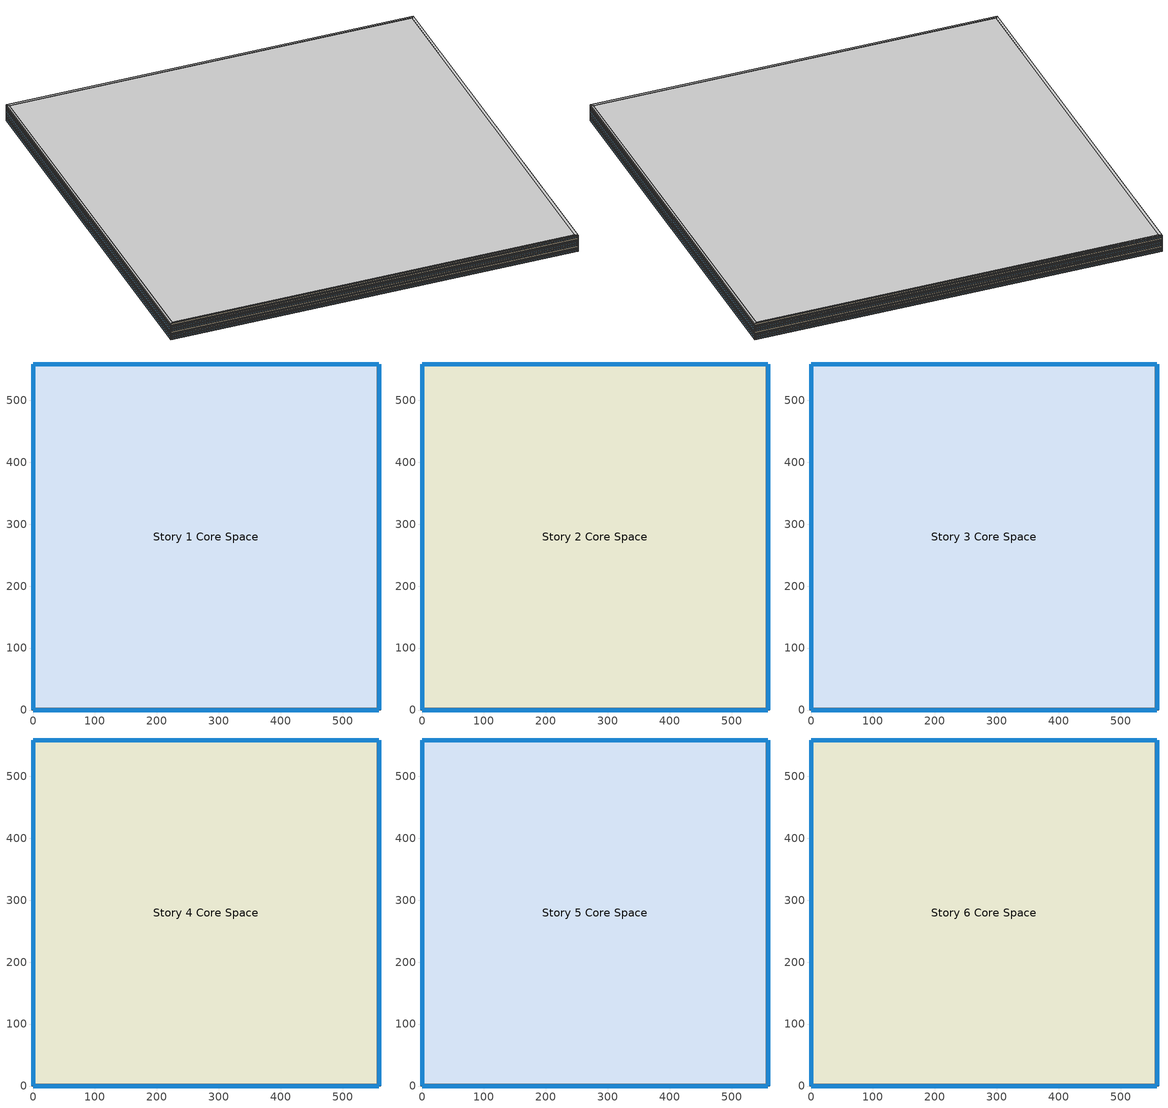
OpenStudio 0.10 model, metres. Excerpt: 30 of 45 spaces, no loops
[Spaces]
Story 1 West Perimeter Space
 floor ground: 0,0 0,558.57 3,555.57 3,3 z0
 wall outside: 0,558.57 0,0 z0:4
 wall to Story 1 North Perimeter Space: 3,555.57 0,558.57 z0:4
 wall to Story 1 Core Space: 3,3 3,555.57 z0:4
 wall to Story 1 South Perimeter Space: 0,0 3,3 z0:4
 window: 0,558.54 0,0.03 z1:2.2
Story 1 North Perimeter Space
 floor ground: 0,558.57 558.57,558.57 555.57,555.57 3,555.57 z0
 wall outside: 558.57,558.57 0,558.57 z0:4
 wall to Story 1 East Perimeter Space: 555.57,555.57 558.57,558.57 z0:4
 wall to Story 1 Core Space: 3,555.57 555.57,555.57 z0:4
 window: 558.54,558.57 0.03,558.57 z1:2.2
Story 1 East Perimeter Space
 floor ground: 558.57,558.57 558.57,0 555.57,3 555.57,555.57 z0
 wall outside: 558.57,0 558.57,558.57 z0:4
 wall to Story 1 South Perimeter Space: 555.57,3 558.57,0 z0:4
 wall to Story 1 Core Space: 555.57,555.57 555.57,3 z0:4
 window: 558.57,0.03 558.57,558.54 z1:2.2
Story 1 South Perimeter Space
 floor ground: 558.57,0 0,0 3,3 555.57,3 z0
 wall outside: 0,0 558.57,0 z0:4
 wall to Story 1 Core Space: 555.57,3 3,3 z0:4
 window: 0.03,0 558.54,0 z1:2.2
Story 1 Core Space
 floor ground: 3,3 3,555.57 555.57,555.57 555.57,3 z0
Story 2 West Perimeter Space
 floor to Story 1 West Perimeter Space: 0,0 0,558.57 3,555.57 3,3 z4
 wall outside: 0,558.57 0,0 z4:8
 wall to Story 2 North Perimeter Space: 3,555.57 0,558.57 z4:8
 wall to Story 2 Core Space: 3,3 3,555.57 z4:8
 wall to Story 2 South Perimeter Space: 0,0 3,3 z4:8
 window: 0,558.54 0,0.03 z5:6.2
Story 2 North Perimeter Space
 floor to Story 1 North Perimeter Space: 0,558.57 558.57,558.57 555.57,555.57 3,555.57 z4
 wall outside: 558.57,558.57 0,558.57 z4:8
 wall to Story 2 East Perimeter Space: 555.57,555.57 558.57,558.57 z4:8
 wall to Story 2 Core Space: 3,555.57 555.57,555.57 z4:8
 window: 558.54,558.57 0.03,558.57 z5:6.2
Story 2 East Perimeter Space
 floor to Story 1 East Perimeter Space: 558.57,558.57 558.57,0 555.57,3 555.57,555.57 z4
 wall outside: 558.57,0 558.57,558.57 z4:8
 wall to Story 2 South Perimeter Space: 555.57,3 558.57,0 z4:8
 wall to Story 2 Core Space: 555.57,555.57 555.57,3 z4:8
 window: 558.57,0.03 558.57,558.54 z5:6.2
Story 2 South Perimeter Space
 floor to Story 1 South Perimeter Space: 558.57,0 0,0 3,3 555.57,3 z4
 wall outside: 0,0 558.57,0 z4:8
 wall to Story 2 Core Space: 555.57,3 3,3 z4:8
 window: 0.03,0 558.54,0 z5:6.2
Story 2 Core Space
 floor to Story 1 Core Space: 3,3 3,555.57 555.57,555.57 555.57,3 z4
Story 3 West Perimeter Space
 floor to Story 2 West Perimeter Space: 0,0 0,558.57 3,555.57 3,3 z8
 wall outside: 0,558.57 0,0 z8:12
 wall to Story 3 North Perimeter Space: 3,555.57 0,558.57 z8:12
 wall to Story 3 Core Space: 3,3 3,555.57 z8:12
 wall to Story 3 South Perimeter Space: 0,0 3,3 z8:12
 window: 0,558.54 0,0.03 z9:10.2
Story 3 North Perimeter Space
 floor to Story 2 North Perimeter Space: 0,558.57 558.57,558.57 555.57,555.57 3,555.57 z8
 wall outside: 558.57,558.57 0,558.57 z8:12
 wall to Story 3 East Perimeter Space: 555.57,555.57 558.57,558.57 z8:12
 wall to Story 3 Core Space: 3,555.57 555.57,555.57 z8:12
 window: 558.54,558.57 0.03,558.57 z9:10.2
Story 3 East Perimeter Space
 floor to Story 2 East Perimeter Space: 558.57,558.57 558.57,0 555.57,3 555.57,555.57 z8
 wall outside: 558.57,0 558.57,558.57 z8:12
 wall to Story 3 South Perimeter Space: 555.57,3 558.57,0 z8:12
 wall to Story 3 Core Space: 555.57,555.57 555.57,3 z8:12
 window: 558.57,0.03 558.57,558.54 z9:10.2
Story 3 South Perimeter Space
 floor to Story 2 South Perimeter Space: 558.57,0 0,0 3,3 555.57,3 z8
 wall outside: 0,0 558.57,0 z8:12
 wall to Story 3 Core Space: 555.57,3 3,3 z8:12
 window: 0.03,0 558.54,0 z9:10.2
Story 3 Core Space
 floor to Story 2 Core Space: 3,3 3,555.57 555.57,555.57 555.57,3 z8
Story 4 West Perimeter Space
 floor to Story 3 West Perimeter Space: 0,0 0,558.57 3,555.57 3,3 z12
 wall outside: 0,558.57 0,0 z12:16
 wall to Story 4 North Perimeter Space: 3,555.57 0,558.57 z12:16
 wall to Story 4 Core Space: 3,3 3,555.57 z12:16
 wall to Story 4 South Perimeter Space: 0,0 3,3 z12:16
 window: 0,558.54 0,0.03 z13:14.2
Story 4 North Perimeter Space
 floor to Story 3 North Perimeter Space: 0,558.57 558.57,558.57 555.57,555.57 3,555.57 z12
 wall outside: 558.57,558.57 0,558.57 z12:16
 wall to Story 4 East Perimeter Space: 555.57,555.57 558.57,558.57 z12:16
 wall to Story 4 Core Space: 3,555.57 555.57,555.57 z12:16
 window: 558.54,558.57 0.03,558.57 z13:14.2
Story 4 East Perimeter Space
 floor to Story 3 East Perimeter Space: 558.57,558.57 558.57,0 555.57,3 555.57,555.57 z12
 wall outside: 558.57,0 558.57,558.57 z12:16
 wall to Story 4 South Perimeter Space: 555.57,3 558.57,0 z12:16
 wall to Story 4 Core Space: 555.57,555.57 555.57,3 z12:16
 window: 558.57,0.03 558.57,558.54 z13:14.2
Story 4 South Perimeter Space
 floor to Story 3 South Perimeter Space: 558.57,0 0,0 3,3 555.57,3 z12
 wall outside: 0,0 558.57,0 z12:16
 wall to Story 4 Core Space: 555.57,3 3,3 z12:16
 window: 0.03,0 558.54,0 z13:14.2
Story 4 Core Space
 floor to Story 3 Core Space: 3,3 3,555.57 555.57,555.57 555.57,3 z12
Story 5 West Perimeter Space
 floor to Story 4 West Perimeter Space: 0,0 0,558.57 3,555.57 3,3 z16
 wall outside: 0,558.57 0,0 z16:20
 wall to Story 5 North Perimeter Space: 3,555.57 0,558.57 z16:20
 wall to Story 5 Core Space: 3,3 3,555.57 z16:20
 wall to Story 5 South Perimeter Space: 0,0 3,3 z16:20
 window: 0,558.54 0,0.03 z17:18.2
Story 5 North Perimeter Space
 floor to Story 4 North Perimeter Space: 0,558.57 558.57,558.57 555.57,555.57 3,555.57 z16
 wall outside: 558.57,558.57 0,558.57 z16:20
 wall to Story 5 East Perimeter Space: 555.57,555.57 558.57,558.57 z16:20
 wall to Story 5 Core Space: 3,555.57 555.57,555.57 z16:20
 window: 558.54,558.57 0.03,558.57 z17:18.2
Story 5 East Perimeter Space
 floor to Story 4 East Perimeter Space: 558.57,558.57 558.57,0 555.57,3 555.57,555.57 z16
 wall outside: 558.57,0 558.57,558.57 z16:20
 wall to Story 5 South Perimeter Space: 555.57,3 558.57,0 z16:20
 wall to Story 5 Core Space: 555.57,555.57 555.57,3 z16:20
 window: 558.57,0.03 558.57,558.54 z17:18.2
Story 5 South Perimeter Space
 floor to Story 4 South Perimeter Space: 558.57,0 0,0 3,3 555.57,3 z16
 wall outside: 0,0 558.57,0 z16:20
 wall to Story 5 Core Space: 555.57,3 3,3 z16:20
 window: 0.03,0 558.54,0 z17:18.2
Story 5 Core Space
 floor to Story 4 Core Space: 3,3 3,555.57 555.57,555.57 555.57,3 z16
Story 6 West Perimeter Space
 floor to Story 5 West Perimeter Space: 0,0 0,558.57 3,555.57 3,3 z20
 wall outside: 0,558.57 0,0 z20:24
 wall to Story 6 North Perimeter Space: 3,555.57 0,558.57 z20:24
 wall to Story 6 Core Space: 3,3 3,555.57 z20:24
 wall to Story 6 South Perimeter Space: 0,0 3,3 z20:24
 window: 0,558.54 0,0.03 z21:22.2
 ceiling to Story 7 West Perimeter Space: 3,3 3,555.57 0,558.57 0,0 z24
Story 6 North Perimeter Space
 floor to Story 5 North Perimeter Space: 0,558.57 558.57,558.57 555.57,555.57 3,555.57 z20
 wall outside: 558.57,558.57 0,558.57 z20:24
 wall to Story 6 East Perimeter Space: 555.57,555.57 558.57,558.57 z20:24
 wall to Story 6 Core Space: 3,555.57 555.57,555.57 z20:24
 window: 558.54,558.57 0.03,558.57 z21:22.2
 ceiling to Story 7 North Perimeter Space: 3,555.57 555.57,555.57 558.57,558.57 0,558.57 z24
Story 6 East Perimeter Space
 floor to Story 5 East Perimeter Space: 558.57,558.57 558.57,0 555.57,3 555.57,555.57 z20
 wall outside: 558.57,0 558.57,558.57 z20:24
 wall to Story 6 South Perimeter Space: 555.57,3 558.57,0 z20:24
 wall to Story 6 Core Space: 555.57,555.57 555.57,3 z20:24
 window: 558.57,0.03 558.57,558.54 z21:22.2
 ceiling to Story 7 East Perimeter Space: 555.57,555.57 555.57,3 558.57,0 558.57,558.57 z24
Story 6 South Perimeter Space
 floor to Story 5 South Perimeter Space: 558.57,0 0,0 3,3 555.57,3 z20
 wall outside: 0,0 558.57,0 z20:24
 wall to Story 6 Core Space: 555.57,3 3,3 z20:24
 window: 0.03,0 558.54,0 z21:22.2
 ceiling to Story 7 South Perimeter Space: 555.57,3 3,3 0,0 558.57,0 z24
Story 6 Core Space
 floor to Story 5 Core Space: 3,3 3,555.57 555.57,555.57 555.57,3 z20
 ceiling to Story 7 Core Space: 555.57,3 555.57,555.57 3,555.57 3,3 z24
[Building]
OS:Building 1: Default Construction Set=ASHRAE_189.1-2009_ClimateZone 4-5 (mdoff)_ConstSet
[SizingPeriod:DesignDay] Barometric Pressure {Pa}=101301; Sky Clearness=0; Rain Indicator=0; Snow Indicator=0; Day of Month=21; Daylight Saving Time Indicator=0; Dry-Bulb Temperature Range Modifier Type=DefaultMultipliers
Name | Maximum Dry-Bulb Temperature {C} | Daily Dry-Bulb Temperature Range {deltaC} | Humidity Indicating Conditions at Maximum Dry-Bulb {BasedOnField A3} | Wind Speed {m/s} | Wind Direction {deg} | Month | Day Type | Humidity Indicating Type | Solar Model Indicator | ASHRAE Taub | ASHRAE Taud
San Francisco Intl Ap Ann Clg 1% Condns WB=>MDB | 23.9 | 8.5 | 17.8 | 5.9 | 310 | 8 | SummerDesignDay | Wetbulb | ASHRAETau | 0.365 | 2.435
San Francisco Intl Ap Ann Clg .4% Condns DB=>MWB | 28.3 | 8.5 | 17.2 | 5.9 | 310 | 8 | SummerDesignDay | Wetbulb | ASHRAETau | 0.365 | 2.435
San Francisco Intl Ap Ann Htg Wind 99.6% Condns WS=>MCDB | 12.1 | 0 | 12.1 | 12.9 | 150 | 1 | WinterDesignDay | Wetbulb | ASHRAEClearSky
San Francisco Intl Ap Ann Clg .4% Condns Enth=>MDB | 25.8 | 8.5 | 52400 | 5.9 | 310 | 8 | SummerDesignDay | Enthalpy | ASHRAETau | 0.365 | 2.435
[Site]
San Francisco Intl Ap_CA_USA Design_Conditions: Latitude {deg}=37.62; Longitude {deg}=-122.4; Time Zone {hr}=-8; Elevation {m}=2
[Material]
Name | Roughness | Thickness | Conductivity | Density | Specific Heat | Thermal Absorptance | Solar Absorptance | Visible Absorptance
000_F08 Metal surface | Smooth | 0.0008 | 45.28 | 7824 | 500
000_F16 Acoustic tile | MediumSmooth | 0.0191 | 0.06 | 368 | 590
000_G01a 19mm gypsum board | MediumSmooth | 0.019 | 0.16 | 800 | 1090
000_G05 25mm wood | MediumSmooth | 0.0254 | 0.15 | 608 | 1630
000_I01 25mm insulation board | MediumRough | 0.0254 | 0.03 | 43 | 1210
000_M11 100mm lightweight concrete | MediumRough | 0.1016 | 0.53 | 1280 | 840
1/2IN Gypsum | Smooth | 0.0127 | 0.16 | 784.9 | 830 | 0.9 | 0.92 | 0.92
MAT-CC05 4 HW CONCRETE | Rough | 0.1016 | 1.311 | 2240 | 836.8 | 0.9 | 0.7 | 0.7
Metal Decking | MediumSmooth | 0.0015 | 45.006 | 7680 | 418.4 | 0.9 | 0.7 | 0.3
Roof Insulation [21] | MediumRough | 0.2105 | 0.049 | 265 | 836.8 | 0.9 | 0.7 | 0.7
Roof Membrane | VeryRough | 0.0095 | 0.16 | 1121.29 | 1460 | 0.9 | 0.7 | 0.7
Wall Insulation [39] | MediumRough | 0.1184 | 0.045 | 265 | 836.8 | 0.9 | 0.7 | 0.7
[Material:AirGap]
Name | Thermal Resistance
000_F04 Wall air space resistance | 0.15
000_F05 Ceiling air space resistance | 0.18
[Material:NoMass] Thermal Absorptance=0.9; Solar Absorptance=0.7
Name | Roughness | Thermal Resistance | Visible Absorptance
CP02 CARPET PAD | VeryRough | 0.2165 | 0.8
MAT-SHEATH | Rough | 0.3626 | 0.7
[WindowMaterial:Gas]
000_Air 13mm: Gas Type=Air; Thickness=0.0127
[WindowMaterial:Glazing] Optical Data Type=SpectralAverage; Thickness=0.003; Infrared Transmittance at Normal Incidence=0
Name | Solar Transmittance at Normal Incidence | Front Side Solar Reflectance at Normal Incidence | Back Side Solar Reflectance at Normal Incidence | Visible Transmittance at Normal Incidence | Front Side Visible Reflectance at Normal Incidence | Back Side Visible Reflectance at Normal Incidence | Front Side Infrared Hemispherical Emissivity | Back Side Infrared Hemispherical Emissivity | Conductivity | Dirt Correction Factor for Solar and Visible Transmittance | Solar Diffusing
000_Clear 3mm | 0.837 | 0.075 | 0.075 | 0.898 | 0.081 | 0.081 | 0.84 | 0.84 | 0.9
Theoretical Glass [207] | 0.3311 | 0.6189 | 0.6189 | 0.44 | 0.51 | 0.51 | 0.9 | 0.9 | 0.0133 | 1 | No
[Construction]
000_ExtSlabCarpet_4in_ClimateZone 1-8: MAT-CC05 4 HW CONCRETE, CP02 CARPET PAD
000_Exterior Door: 000_F08 Metal surface, 000_I01 25mm insulation board
000_Exterior Window: 000_Clear 3mm, 000_Air 13mm, 000_Clear 3mm
000_Interior Ceiling: 000_M11 100mm lightweight concrete, 000_F05 Ceiling air space resistance, 000_F16 Acoustic tile
000_Interior Door; 000_Interior Partition: 000_G05 25mm wood
000_Interior Floor: 000_F16 Acoustic tile, 000_F05 Ceiling air space resistance, 000_M11 100mm lightweight concrete
000_Interior Wall: 000_G01a 19mm gypsum board, 000_F04 Wall air space resistance, 000_G01a 19mm gypsum board
000_Interior Window: 000_Clear 3mm
ASHRAE_189.1-2009_ExtRoof_IEAD_ClimateZone 2-5: Roof Membrane, Roof Insulation [21], Metal Decking
ASHRAE_189.1-2009_ExtWall_SteelFrame_ClimateZone 4-8: MAT-SHEATH, Wall Insulation [39], 1/2IN Gypsum
ASHRAE_189.1-2009_ExtWindow_ClimateZone 4-5: Theoretical Glass [207]
[DefaultConstructionSet]
ASHRAE_189.1-2009_ClimateZone 4-5 (mdoff)_ConstSet: Default Exterior Surface Constructions=ASHRAE_189.1-2009_ClimateZone 4-5 (mdoff)_Exterior_DefSurfCons; Default Interior Surface Constructions=000_Interior_DefSurfCons; Default Ground Contact Surface Constructions=000_Ground_DefSurfCons; Default Exterior SubSurface Constructions=ASHRAE_189.1-2009_ClimateZone 4-5 (mdoff)_Exterior_DefSubCons; Default Interior SubSurface Constructions=000_Interior_DefSubCons; Interior Partition Construction=000_Interior Partition
[DefaultSubSurfaceConstructions] Glass Door Construction=000_Exterior Window; Skylight Construction=000_Exterior Window; Tubular Daylight Dome Construction=000_Interior Window; Tubular Daylight Diffuser Construction=000_Interior Window
Name | Fixed Window Construction | Operable Window Construction | Door Construction
000_Interior_DefSubCons | 000_Interior Window | 000_Interior Window | 000_Interior Door
ASHRAE_189.1-2009_ClimateZone 4-5 (mdoff)_Exterior_DefSubCons | ASHRAE_189.1-2009_ExtWindow_ClimateZone 4-5 | ASHRAE_189.1-2009_ExtWindow_ClimateZone 4-5 | 000_Exterior Door
[DefaultSurfaceConstructions]
Name | Floor Construction | Wall Construction | Roof Ceiling Construction
000_Ground_DefSurfCons | 000_ExtSlabCarpet_4in_ClimateZone 1-8 | 000_ExtSlabCarpet_4in_ClimateZone 1-8 | 000_ExtSlabCarpet_4in_ClimateZone 1-8
000_Interior_DefSurfCons | 000_Interior Floor | 000_Interior Wall | 000_Interior Ceiling
ASHRAE_189.1-2009_ClimateZone 4-5 (mdoff)_Exterior_DefSurfCons | 000_ExtSlabCarpet_4in_ClimateZone 1-8 | ASHRAE_189.1-2009_ExtWall_SteelFrame_ClimateZone 4-8 | ASHRAE_189.1-2009_ExtRoof_IEAD_ClimateZone 2-5
[BuildingStory] Nominal Floor to Floor Height {m}=4
Name | Nominal Z Coordinate {m}
Story 1 | 0
Story 2 | 4
Story 3 | 8
Story 4 | 12
Story 5 | 16
Story 6 | 20
[Space]
Name | Building Story | Thermal Zone
Story 1 West Perimeter Space | Story 1 | Thermal Zone 11
Story 1 North Perimeter Space | Story 1 | Thermal Zone 43
Story 1 East Perimeter Space | Story 1 | Thermal Zone 35
Story 1 South Perimeter Space | Story 1 | Thermal Zone 4
Story 1 Core Space | Story 1 | Thermal Zone 13
Story 2 West Perimeter Space | Story 2 | Thermal Zone 10
Story 2 North Perimeter Space | Story 2 | Thermal Zone 40
Story 2 East Perimeter Space | Story 2 | Thermal Zone 37
Story 2 South Perimeter Space | Story 2 | Thermal Zone 32
Story 2 Core Space | Story 2 | Thermal Zone 26
Story 3 West Perimeter Space | Story 3 | Thermal Zone 15
Story 3 North Perimeter Space | Story 3 | Thermal Zone 30
Story 3 East Perimeter Space | Story 3 | Thermal Zone 20
Story 3 South Perimeter Space | Story 3 | Thermal Zone 16
Story 3 Core Space | Story 3 | Thermal Zone 33
Story 4 West Perimeter Space | Story 4 | Thermal Zone 22
Story 4 North Perimeter Space | Story 4 | Thermal Zone 27
Story 4 East Perimeter Space | Story 4 | Thermal Zone 14
Story 4 South Perimeter Space | Story 4 | Thermal Zone 24
Story 4 Core Space | Story 4 | Thermal Zone 36
Story 5 West Perimeter Space | Story 5 | Thermal Zone 7
Story 5 North Perimeter Space | Story 5 | Thermal Zone 2
Story 5 East Perimeter Space | Story 5 | Thermal Zone 42
Story 5 South Perimeter Space | Story 5 | Thermal Zone 6
Story 5 Core Space | Story 5 | Thermal Zone 34
Story 6 West Perimeter Space | Story 6 | Thermal Zone 5
Story 6 North Perimeter Space | Story 6 | Thermal Zone 25
Story 6 East Perimeter Space | Story 6 | Thermal Zone 21
Story 6 South Perimeter Space | Story 6 | Thermal Zone 12
Story 6 Core Space | Story 6 | Thermal Zone 19
[ThermalZone] Thermostat=Thermostat Setpoint Dual Setpoint 1; Use Ideal Air Loads=No
Thermal Zone 2; Thermal Zone 4; Thermal Zone 5; Thermal Zone 6; Thermal Zone 7; Thermal Zone 10; Thermal Zone 11; Thermal Zone 12; Thermal Zone 13; Thermal Zone 14; Thermal Zone 15; Thermal Zone 16; Thermal Zone 19; Thermal Zone 20; Thermal Zone 21; Thermal Zone 22; Thermal Zone 24; Thermal Zone 25; Thermal Zone 26; Thermal Zone 27; Thermal Zone 30; Thermal Zone 32; Thermal Zone 33; Thermal Zone 34; Thermal Zone 35; Thermal Zone 36; Thermal Zone 37; Thermal Zone 40; Thermal Zone 42; Thermal Zone 43
[Controller:WaterCoil]
Controller Water Coil 1: Action=Normal
[ThermostatSetpoint:DualSetpoint]
Thermostat Setpoint Dual Setpoint 1: Heating Setpoint Temperature Schedule=Heating Sch; Cooling Setpoint Temperature Schedule=Cooling Sch
[Schedule:Ruleset]
Name | Default Day Schedule
Cooling Sch | Cooling Sch Default
Heating Sch | Heating Sch Default
[Schedule:Day]
Cooling Sch Default: 24, 0, 28
Heating Sch Default: 24, 0, 24
